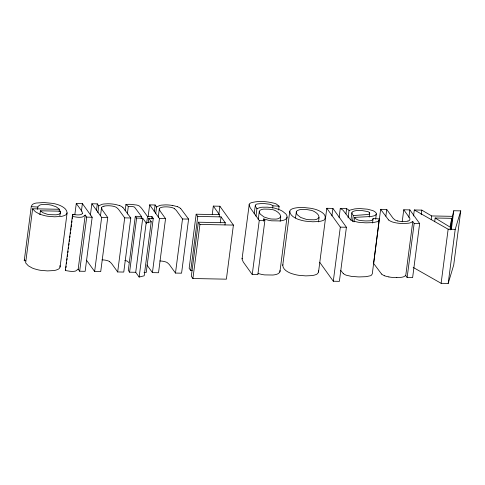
<?xml version="1.0" encoding="UTF-8"?>
<svg xmlns="http://www.w3.org/2000/svg" width="485" height="485" viewBox="0 0 485 485"><rect width="100%" height="100%" fill="white"/><g stroke="black" fill="none" stroke-linecap="round" stroke-linejoin="round"><path stroke-width="0.73" d="M278.626 210.011L279.111 206.252L272.952 205.81L270.982 204.621A4.674 1.607 7.4 0 0 269.799 204.252L263.628 203.5A20.103 6.911 7.4 0 0 262.124 203.476L257.074 204.003A8.312 2.855 7.4 0 0 255.498 204.967L255.371 206.192L256.941 208.708L255.965 216.219M289.775 211.224C289.885 214.885 293.552 217.286 296.565 218.662A15.841 5.444 7.4 0 0 299.348 219.711L301.658 220.372A15.835 5.444 7.4 0 0 305.72 221.196L312.783 221.79L318.675 221.53A16.587 5.699 7.4 0 0 322.064 220.82L322.998 220.493A14.702 5.05 7.4 0 0 324.344 219.772C328.345 214.152 318.221 209.829 313.771 208.932A15.599 5.359 7.4 0 0 310.539 208.247L304.41 207.58A22.789 7.833 7.4 0 0 301.967 207.507A18.533 6.366 7.4 0 0 294.45 208.18L293.661 208.386A15.423 5.299 7.4 0 0 290.218 210.235L289.775 211.224L282.749 265.313C282.858 268.975 286.526 271.376 289.539 272.752A15.841 5.444 7.4 0 0 292.322 273.801L294.631 274.462A15.835 5.444 7.4 0 0 298.693 275.292L305.762 275.88L311.649 275.619A16.587 5.699 7.4 0 0 315.038 274.916L315.978 274.583A14.702 5.05 7.4 0 0 317.323 273.861L318.475 272.346L318.421 270.836M25.699 260.827L24.25 260.73L24.444 259.76M24.25 260.73L31.289 206.386L32.277 204.628A14.823 5.093 7.4 0 1 34.459 203.494A14.265 4.905 7.4 0 1 36.248 203.033L43.917 202.536L53.017 203.421A15.338 5.268 7.4 0 1 56.23 204.167A15.89 5.462 7.4 0 1 57.745 204.621A15.496 5.329 7.4 0 1 59.849 205.397C62.983 206.78 66.997 209.077 67.106 212.921L60.079 267.011L59.255 268.496A15.896 5.462 7.4 0 1 58.218 269.236L56.308 270.018A15.526 5.335 7.4 0 1 53.877 270.557L47.469 270.903L40.582 270.315A15.162 5.214 7.4 0 1 37.387 269.678L34.35 268.811A15.55 5.347 7.4 0 1 32.259 268.029L28.33 265.816L25.644 262.912L32.634 208.774L59.443 209.29L59.146 211.545M279.111 206.252L276.438 204.1A9.045 3.11 7.4 0 0 274.577 203.348C267.023 201.414 258.729 200.608 251.139 202.779A12.586 4.323 7.4 0 0 249.26 204.167L242.051 259.02L243.246 261.973L252.236 274.546L257.856 274.656L264.877 220.566L263.701 218.917L263.404 221.172M249.084 204.718L250.272 207.883L259.263 220.457L252.236 274.546M259.269 211.411L259.76 213.273A31.798 10.925 7.4 0 0 260.403 214.212L264.016 217.001L269.223 218.662A8.924 3.068 7.4 0 0 271.733 219.032L275.674 219.111A8.681 2.983 7.4 0 0 277.675 218.832C285.332 216.765 275.729 209.259 271.485 209.587A8.906 3.062 7.4 0 0 268.999 209.187L264.004 209.09A8.991 3.092 7.4 0 0 262.033 209.405L260.251 210.108L259.317 211.193L258.196 219.675M60.079 267.011L59.928 265.598M103.942 206.186L103.032 206.452A8.063 2.771 7.4 0 0 101.541 207.689L102.208 209.799L107.743 217.535L100.716 271.624L94.63 271.509L86.536 260.227M174.297 208.508A6.735 2.316 7.4 0 0 169.119 207.046L167.186 206.883A10.658 3.662 7.4 0 0 161.735 207.295L160.838 207.568A8.063 2.771 7.4 0 0 159.341 208.799L160.014 210.908L165.549 218.65L158.522 272.74L152.429 272.625L146.894 264.901M369.497 212.727A6.378 2.189 7.4 0 0 369.303 212.497L369.061 212.278A5.232 1.801 7.4 0 0 367.818 211.581L361.143 210.435A16.144 5.547 7.4 0 0 359.846 210.417L359.021 210.429A12.513 4.298 7.4 0 0 354.292 211.023L354.056 211.108A9.815 3.371 7.4 0 0 351.971 212.412L352.055 213.667L353.274 215.558L352.492 221.566M296.262 211.957L296.741 213.879A31.549 10.84 7.4 0 0 297.396 214.843L300.676 217.456L305.993 219.268A9.627 3.31 7.4 0 0 308.648 219.693L314.025 219.802A9.712 3.34 7.4 0 0 316.517 219.365C323.368 216.722 313.868 210.035 309.903 210.144A9.688 3.328 7.4 0 0 306.708 209.599L301.318 209.496A9.597 3.298 7.4 0 0 299.209 209.835L297.305 210.587L296.402 211.508L295.48 217.971M37.49 209.314L38.048 206.392L40.006 204.997A9.063 3.116 7.4 0 1 42.595 204.512L48.536 204.67A10.021 3.443 7.4 0 1 51.646 205.228L56.254 206.859L59.443 209.29M39.909 214.558L40.4 210.799L60.467 211.187L60.492 213.109A10.379 3.565 7.4 0 1 59.6 213.849A10.912 3.753 7.4 0 1 58.794 214.212L58.491 214.321A9.761 3.353 7.4 0 1 55.914 214.819L49.688 214.661A9.3 3.195 7.4 0 1 47.045 214.17L43.068 212.788L40.4 210.799M59.879 215.692L60.467 211.187M74.823 214.734L76.29 203.464L82.383 203.579L92.174 217.238L85.148 271.327L79.667 271.218L86.694 217.128L85.208 215.061L78.182 269.151L75.684 270.994A7.196 2.474 7.4 0 1 72.107 271.382A10.549 3.625 7.4 0 1 69.707 271.23L65.311 270.515L72.332 216.425L72.895 214.315L74.169 214.558A8.657 2.977 7.4 0 0 77.721 214.91A6.214 2.134 7.4 0 0 80.989 214.522A6.638 2.279 7.4 0 0 82.25 213.576M65.966 267.653L66.16 266.15M66.451 263.901L66.651 262.397M66.942 260.142L67.136 258.638M67.427 256.383L67.621 254.886M67.918 252.63L68.112 251.127M68.403 248.872L68.597 247.368M68.894 245.119L69.088 243.615M69.379 241.36L69.573 239.857M69.87 237.608L70.064 236.104M70.355 233.849L70.549 232.345M70.846 230.09L71.04 228.587M71.234 227.089L71.525 224.834M71.816 222.579L72.016 221.075M72.307 218.826L72.895 214.315M81.407 211.096L82.383 203.579M90.392 215.031L91.859 203.767L97.303 203.87L98.746 205.876L97.867 212.636M96.43 210.629L97.303 203.87M100.547 215.322L101.523 207.81M94.63 271.509L101.65 217.419L91.859 203.767M125.172 210.454L125.954 204.446A24.086 8.275 7.4 0 1 130.404 204.318L136.843 205.058A5.899 2.031 7.4 0 1 139.019 205.84A4.48 1.54 7.4 0 1 139.474 206.113L141.499 208.174L147.507 216.528L146.628 223.288M122.911 207.441L130.792 217.977L123.766 272.067L117.673 271.952L124.7 217.862L118.498 209.271L116.467 207.398A6.735 2.316 7.4 0 0 111.314 205.931L109.38 205.773A10.658 3.662 7.4 0 0 103.935 206.18M127.325 214.018L128.301 206.507L125.954 204.446M141.153 218.662L141.444 216.407L135.321 216.292L128.295 270.381L129.586 272.182L135.715 272.297L139.134 277.068L144.197 275.795L151.223 221.706L148.798 218.329L153.266 218.414L146.24 272.503L144.003 272.461M129.586 272.182L136.612 218.092L135.321 216.292M135.715 272.297L142.736 218.208L136.612 218.092M139.134 277.068L146.161 222.979L142.736 218.208M148.101 216.898L149.659 204.876L155.109 204.985L156.552 206.986L155.673 213.752M148.21 222.833L148.798 218.329M151.678 218.868L151.975 216.613L147.507 216.528M154.23 211.745L155.109 204.985M158.249 217.189L159.322 208.926M152.429 272.625L159.456 218.535L149.659 204.876M180.711 208.556L188.598 219.093L181.572 273.182L175.479 273.067L182.506 218.977L176.304 210.387L174.267 208.514M219.171 216.922L219.462 214.667L196.176 214.218L189.156 268.308L190.75 270.533L192.254 270.563M190.75 270.533L197.777 216.443L196.176 214.218M224.955 224.979L225.246 222.73L198.341 222.209L191.314 276.298L192.909 278.523L226.38 279.172L233.406 225.082L219.887 206.228L213.321 206.101L212.248 214.37M192.909 278.523L199.935 224.434L198.341 222.209M218.814 214.491L219.887 206.228M220.281 222.9L221.057 216.892L197.777 216.443M254.182 213.867L255.255 205.604M272.661 208.059L272.952 205.81M280.185 221.245L280.773 216.734M279.978 271.358L287.029 217.056M318.536 221.881L319.124 217.371M318.542 271.988L326.799 208.289L332.892 208.404L346.411 227.259L339.385 281.348L333.292 281.227L319.773 262.379M331.916 215.922L332.892 208.404M339.094 217.565L340.27 208.55L346.629 208.671A13.707 4.711 7.4 0 1 349.024 210.381L354.462 208.962A19.812 6.808 7.4 0 1 360.864 208.647L367.503 209.193L372.565 210.532A9.548 3.28 7.4 0 1 374.644 211.581L375.602 212.369A12.543 4.31 7.4 0 1 375.948 212.788A10.409 3.577 7.4 0 1 376.087 214.6M333.292 281.227L340.318 227.138L326.799 208.289M345.944 213.933L346.629 208.671M348.078 217.892L349.054 210.381M350.904 220.238L351.88 212.727M353.989 221.881L354.571 217.371L367.23 216.704A44.123 15.162 7.4 0 0 368.812 216.625L370.031 216.54A15.556 5.347 7.4 0 0 373.88 215.873A10.512 3.613 7.4 0 0 376.051 214.594M369.206 217.122L369.691 213.364M372.553 223.009L373.141 218.505L379.318 218.923L379.185 220.22L378.324 221.221A9.858 3.389 7.4 0 1 377.597 221.621L373.117 222.591L366.696 222.827A37.618 12.931 7.4 0 1 364.993 222.791L358.348 222.263L353.377 221.148A10.221 3.51 7.4 0 1 350.388 219.529M375.645 219.22L376.33 213.964M379.318 218.923L372.292 273.855L371.304 275.31A9.858 3.389 7.4 0 1 370.57 275.71L366.09 276.68L359.67 276.917A37.618 12.931 7.4 0 1 357.966 276.88L351.322 276.353L346.351 275.237A10.221 3.51 7.4 0 1 343.368 273.619M397.73 220.93A6.123 2.104 7.4 0 1 394.754 219.79L392.947 218.092L386.733 209.447L380.64 209.326L373.62 263.416L381.592 274.067M385.854 216.207L386.733 209.447M402.198 221.79L403.756 209.775L409.849 209.89L419.646 223.543L412.62 277.632L407.139 277.529L405.745 275.589L412.771 221.499L414.16 223.439L407.139 277.529M408.873 217.401L409.849 209.89M413.535 215.989L414.317 209.975L421.798 210.12L431.68 215.94L452.426 216.34L453.778 210.739L460.75 210.872L453.724 264.962L448.195 283.44L441.12 283.307L413.147 267.393M421.21 214.625L421.798 210.12M431.189 219.699L431.68 215.94M434.681 221.766L435.166 218.014L451.984 218.335L450.523 229.605M441.12 283.307L448.146 229.217L414.317 209.975M450.122 229.563L450.413 227.307A66.13 22.728 7.4 0 1 450.51 223.761L451.984 218.335M450.668 229.86L452.426 216.34M451.341 229.514L453.778 210.739M448.195 283.44L455.215 229.35L460.75 210.872M242.057 258.808L242.233 258.256M282.749 265.313L282.955 264.695M67.106 212.921L66.281 214.406A15.896 5.462 7.4 0 1 65.245 215.146L63.335 215.928A15.526 5.335 7.4 0 1 60.904 216.468L54.49 216.813L47.609 216.225A15.162 5.214 7.4 0 1 44.414 215.589L41.377 214.722A15.55 5.347 7.4 0 1 39.285 213.94L35.356 211.727L32.634 208.774M65.311 270.515L65.681 269.108M82.262 213.582L82.341 213.291A24.996 8.591 7.4 0 0 81.389 210.611L76.29 203.464M279.796 271.976L278.778 273.237A14.629 5.026 7.4 0 1 276.232 274.425A14.18 4.874 7.4 0 1 272.867 275.025L264.671 274.898A12.743 4.377 7.4 0 1 261.67 274.419L258.068 273.485M85.208 215.061L82.705 216.904A7.196 2.474 7.4 0 1 79.134 217.292A10.549 3.625 7.4 0 1 76.733 217.141L72.332 216.425M412.771 221.499L410.801 222.627A12.604 4.329 7.4 0 1 408.503 223.209L403.859 223.536A15.853 5.45 7.4 0 1 395.899 222.857L392.747 222.081A7.699 2.649 7.4 0 1 391.741 221.724A12.446 4.274 7.4 0 1 388.643 219.978M405.745 275.589L403.775 276.717A12.604 4.329 7.4 0 1 401.483 277.299L396.833 277.626M98.746 205.876L101.856 204.373A12.865 4.42 7.4 0 1 103.742 204.009L107.609 203.773A15.441 5.305 7.4 0 1 114.375 204.288A15.471 5.317 7.4 0 1 115.515 204.488L119.692 205.598M156.552 206.986L159.662 205.488A12.865 4.42 7.4 0 1 161.547 205.125L165.409 204.888A15.441 5.305 7.4 0 1 172.181 205.397M256.941 208.708L259.936 207.562A12.434 4.274 7.4 0 1 262.203 207.216L267.435 207.18L272.546 207.744A13.119 4.51 7.4 0 1 275.662 208.429L279.214 209.629A20.091 6.905 7.4 0 1 282.7 211.351L285.829 213.964A28.791 9.894 7.4 0 1 286.265 214.558A24.917 8.56 7.4 0 1 286.859 217.892L285.804 219.147A14.629 5.026 7.4 0 1 283.258 220.335A14.18 4.874 7.4 0 1 279.893 220.936L271.697 220.808A12.743 4.377 7.4 0 1 268.696 220.329L263.701 218.917M407.97 221.033C410.074 220.936 410.54 218.535 409.11 217.231L403.756 209.775M146.161 222.979L151.223 221.706M353.274 215.558L367.394 214.546A5.614 1.928 7.4 0 0 369.576 212.727M128.301 206.507L129.065 206.483A14.095 4.844 7.4 0 1 131.841 206.489L133.114 206.677A2.704 0.928 7.4 0 1 134.49 207.143A1.904 0.655 7.4 0 1 134.618 207.228L141.444 216.407M86.694 217.128L92.174 217.238M101.65 217.419L107.743 217.535M124.7 217.862L130.792 217.977M159.456 218.535L165.549 218.65M182.506 218.977L188.598 219.093M259.263 220.457L264.877 220.566M414.16 223.439L419.646 223.543M199.935 224.434L233.406 225.082M340.318 227.138L346.411 227.259M448.146 229.217L455.215 229.35M31.276 206.64L37.781 207.059M124.833 260.603L126.088 260.766A2.704 0.928 7.4 0 1 127.464 261.233A1.904 0.655 7.4 0 1 127.591 261.318L128.695 262.512M388.885 276.929L385.72 276.171A7.699 2.649 7.4 0 1 384.714 275.813M177.498 206.713L173.321 205.604A15.471 5.317 7.4 0 0 172.181 205.41M109.44 261.488L111.477 263.361L117.673 271.952M435.166 218.014L450.413 227.307M388.618 219.978L380.64 209.326M350.352 219.535L342.986 210.217A14.241 4.892 7.4 0 0 340.264 208.55M343.325 273.625L340.749 270.454M213.321 206.101L219.462 214.667M221.057 216.892L225.246 222.73M151.975 216.613L153.266 218.414M175.479 273.067L169.277 264.477L167.246 262.603A6.735 2.316 7.4 0 0 162.093 261.136L160.159 260.972A10.658 3.662 7.4 0 0 159.82 260.954M78.182 269.151L79.667 271.218M354.571 217.371C356.681 220.875 361.507 220.578 365.059 220.905A22.868 7.857 7.4 0 0 366.66 220.93C368.721 220.711 372.844 221.457 373.141 218.505M407.97 221.033A10.052 3.456 7.4 0 1 405.054 221.499L403.738 221.548A12.083 4.153 7.4 0 1 402.489 221.536L402.186 221.53A8.142 2.801 7.4 0 1 397.718 220.942M384.69 275.826A12.446 4.274 7.4 0 1 381.622 274.067M396.815 277.608A15.853 5.45 7.4 0 1 388.879 276.947M279.99 270.497A24.917 8.56 7.4 0 1 279.833 271.982M177.534 206.701A12.428 4.268 7.4 0 1 180.669 208.556M102.014 259.845A10.658 3.662 7.4 0 1 102.353 259.857L104.293 260.021A6.735 2.316 7.4 0 1 109.471 261.488M119.728 205.591A12.428 4.268 7.4 0 1 122.863 207.441"/></g></svg>
